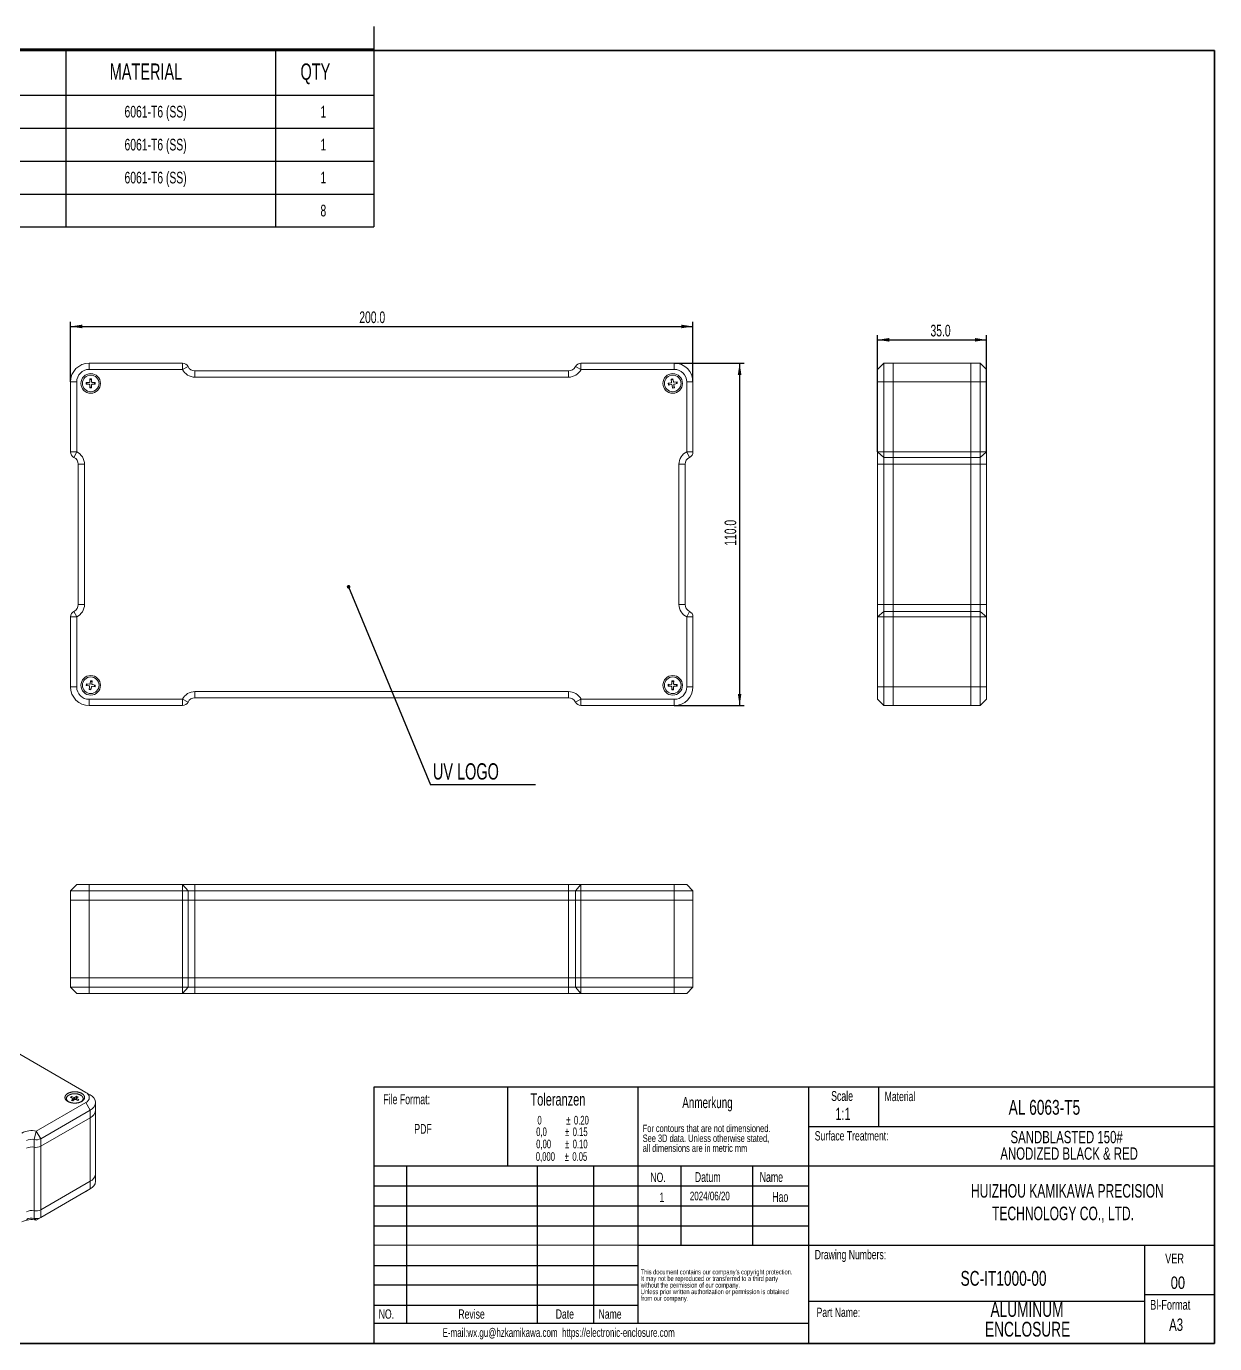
# Model space of a CAD drawing. Header units: millimetres. Extents: x 15 to 405, y 6 to 293.
# Drawn here: x 150.5 to 405, y 10.8 to 293 of the extents above; entities that cross this region are included whole.
import ezdxf

# ---------------------------------------------------------------- set-up
doc = ezdxf.new("R2010")
doc.units = ezdxf.units.MM
for name, color, linetype in [('KOPF', 5, 'Continuous'), ('RAHM', 5, 'Continuous'), ('TEXT', 5, 'Continuous')]:
    doc.layers.add(name, color=color, linetype=linetype)
doc.styles.add('SLDTEXTSTYLE0', font='TXT', dxfattribs={"width": 0.690625})
doc.styles.add('SLDTEXTSTYLE1', font='TXT', dxfattribs={"width": 0.663})
doc.styles.add('SLDTEXTSTYLE2', font='TXT', dxfattribs={"width": 0.78125})
doc.dimstyles.new('SLDDIMSTYLE0', dxfattribs={"dimtxt": 2.5, "dimasz": 2.5, "dimexe": 0, "dimexo": 0.0625, "dimtad": 1, "dimdec": 1, "dimlfac": 1.5, "dimrnd": 1e-09, "dimzin": 4, "dimdsep": 46, "dimtxsty": 'SLDTEXTSTYLE1', "dimsah": 1, "dimcen": 0.09, "dimadec": 0, "dimazin": 1, "dimtfac": 1, "dimtdec": 1, "dimtofl": 0, "dimtmove": 0, "dimatfit": 3, "dimfxl": 0, "dimfrac": 2, "dimtolj": 1, "dimtzin": 12, "dimarcsym": 0})
doc.dimstyles.new('SLDDIMSTYLE1', dxfattribs={"dimtxt": 0.18, "dimasz": 0.769231, "dimexe": 0, "dimexo": 0.0625, "dimgap": 0, "dimtad": 0, "dimtih": 1, "dimtoh": 1, "dimdec": 0, "dimrnd": 1e-09, "dimzin": 0, "dimdsep": 46, "dimtxsty": 'Standard', "dimblk1": 'DOT', "dimblk2": 'DOT', "dimsah": 1, "dimcen": 0.09, "dimadec": 0, "dimazin": 0, "dimtfac": 0.769231, "dimtdec": 0, "dimtofl": 0, "dimtmove": 0, "dimatfit": 3, "dimldrblk": 'DOT', "dimfxl": 0, "dimfrac": 2, "dimtolj": 1, "dimtzin": 0, "dimarcsym": 0})

# ---------------------------------------------------------------- blocks, each defined once
blk = doc.blocks.new('SW_TABLEANNOTATION_0')
at = {"layer": 'RAHM', "color": 0}
for p, q in [((0, 0), (0, -9.89)), ((0, 0), (25.47, 0)), ((25.47, 0), (25.47, -9.89)), ((25.47, 0), (70.8, 0)), ((70.8, 0), (70.8, -9.89)), ((70.8, 0), (144.11, 0)), ((144.11, 0), (144.11, -9.89)), ((144.11, 0), (189.04, 0)), ((189.04, 0), (189.04, -9.89)), ((189.04, 0), (210.13, 0)), ((210.13, 0), (210.13, -9.89)), ((0, -9.89), (25.47, -9.89)), ((0, -9.89), (0, -16.95)), ((25.47, -9.89), (70.8, -9.89)), ((25.47, -9.89), (25.47, -16.95)), ((70.8, -9.89), (144.11, -9.89)), ((70.8, -9.89), (70.8, -16.95)), ((144.11, -9.89), (189.04, -9.89)), ((144.11, -9.89), (144.11, -16.95)), ((189.04, -9.89), (210.13, -9.89)), ((189.04, -9.89), (189.04, -16.95)), ((210.13, -9.89), (210.13, -16.95)), ((0, -16.95), (0, -24.01)), ((0, -16.95), (25.47, -16.95)), ((25.47, -16.95), (25.47, -24.01)), ((25.47, -16.95), (70.8, -16.95)), ((70.8, -16.95), (70.8, -24.01)), ((70.8, -16.95), (144.11, -16.95)), ((144.11, -16.95), (144.11, -24.01)), ((144.11, -16.95), (189.04, -16.95)), ((189.04, -16.95), (189.04, -24.01)), ((189.04, -16.95), (210.13, -16.95)), ((210.13, -16.95), (210.13, -24.01)), ((0, -24.01), (0, -31.08)), ((0, -24.01), (25.47, -24.01)), ((25.47, -24.01), (25.47, -31.08)), ((25.47, -24.01), (70.8, -24.01)), ((70.8, -24.01), (70.8, -31.08)), ((70.8, -24.01), (144.11, -24.01)), ((144.11, -24.01), (144.11, -31.08)), ((144.11, -24.01), (189.04, -24.01)), ((189.04, -24.01), (189.04, -31.08)), ((189.04, -24.01), (210.13, -24.01)), ((210.13, -24.01), (210.13, -31.08)), ((0, -31.08), (0, -38.14)), ((0, -31.08), (25.47, -31.08)), ((25.47, -31.08), (25.47, -38.14)), ((25.47, -31.08), (70.8, -31.08)), ((70.8, -31.08), (70.8, -38.14)), ((70.8, -31.08), (144.11, -31.08)), ((144.11, -31.08), (144.11, -38.14)), ((144.11, -31.08), (189.04, -31.08)), ((189.04, -31.08), (189.04, -38.14)), ((189.04, -31.08), (210.13, -31.08)), ((210.13, -31.08), (210.13, -38.14)), ((0, -38.14), (25.47, -38.14)), ((25.47, -38.14), (70.8, -38.14)), ((70.8, -38.14), (144.11, -38.14)), ((144.11, -38.14), (189.04, -38.14)), ((189.04, -38.14), (210.13, -38.14))]:
    blk.add_line(p, q, dxfattribs=at)
at = {"layer": 'RAHM', "color": 0, "attachment_point": 1, "style": 'SLDTEXTSTYLE1'}
for s, insert, char_height in [('NO.', (8.46, -3.12), 3.5), ('PART NO.', (36.78, -3.12), 3.5), ('DESCRIPTION', (91.05, -3.12), 3.5), ('MATERIAL', (153.54, -3.12), 3.5), ('QTY', (194.4, -3.12), 3.5), ('1', (11.83, -12.19), 2.5), ('SC-IT1000-10', (37.62, -12.19), 2.5), ('6061-T6 (SS)', (156.71, -12.19), 2.5), ('1', (198.68, -12.19), 2.5), ('2', (11.83, -19.25), 2.5), ('SC-IT1000-20', (37.62, -19.25), 2.5), ('6061-T6 (SS)', (156.71, -19.25), 2.5), ('1', (198.68, -19.25), 2.5), ('3', (11.83, -26.31), 2.5), ('SC-IT1000-30', (37.62, -26.31), 2.5), ('6061-T6 (SS)', (156.71, -26.31), 2.5), ('1', (198.68, -26.31), 2.5), ('4', (11.83, -33.38), 2.5), ('GB_ M3X10-N', (36.77, -33.38), 2.5), ('8', (198.68, -33.38), 2.5)]:
    blk.add_mtext(s, dxfattribs=dict(at, insert=insert, char_height=char_height))
blk = doc.blocks.new('_D')
at = {"layer": 'RAHM'}
for p, q in [((159.92, 216.86), (159.92, 229.72)), ((159.92, 228.72), (293.25, 228.72)), ((293.25, 216.86), (293.25, 229.72))]:
    blk.add_line(p, q, dxfattribs=at)
for points in [[(159.92, 228.72), (162.42, 228.34), (162.42, 229.11)], [(293.25, 228.72), (290.75, 229.11), (290.75, 228.34)]]:
    blk.add_solid(points, dxfattribs=at)
at = {"layer": 'RAHM', "insert": (221.78, 231.95), "char_height": 2.5, "attachment_point": 1, "style": 'SLDTEXTSTYLE1'}
blk.add_mtext('200.0', dxfattribs=at)
blk = doc.blocks.new('_D_1')
at = {"layer": 'RAHM'}
for p, q in [((289.25, 220.86), (304.25, 220.86)), ((303.25, 220.86), (303.25, 147.53)), ((289.25, 147.53), (304.25, 147.53))]:
    blk.add_line(p, q, dxfattribs=at)
for points in [[(303.25, 220.86), (302.86, 218.36), (303.63, 218.36)], [(303.25, 147.53), (303.63, 150.03), (302.86, 150.03)]]:
    blk.add_solid(points, dxfattribs=at)
at = {"layer": 'RAHM', "insert": (300.03, 181.76), "char_height": 2.5, "attachment_point": 1, "rotation": 90, "style": 'SLDTEXTSTYLE1'}
blk.add_mtext('110.0', dxfattribs=at)
blk = doc.blocks.new('SW_NOTE_0')
at = {"layer": 'RAHM', "color": 0}
blk.add_line((22.5, 0), (0, 0), dxfattribs=at)
at = {"layer": 'RAHM', "color": 0, "insert": (0.48, 4.59), "char_height": 3.5, "attachment_point": 1, "style": 'SLDTEXTSTYLE1'}
blk.add_mtext('UV LOGO', dxfattribs=at)
blk = doc.blocks.new('_Dot')
at = {"color": 0, "linetype": 'ByBlock', "lineweight": -2}
blk.add_line((-0.5, 0), (-1, 0), dxfattribs=at)
at = {"color": 0, "linetype": 'ByBlock', "const_width": 0.5}
blk.add_lwpolyline([(-0.25, 0, 1), (0.25, 0, 1)], format="xyb", close=True, dxfattribs=at)
blk = doc.blocks.new('_D_2')
at = {"layer": 'RAHM'}
for p, q in [((332.8, 201.88), (332.8, 226.86)), ((332.8, 225.86), (356.13, 225.86)), ((356.13, 201.88), (356.13, 226.86))]:
    blk.add_line(p, q, dxfattribs=at)
for points in [[(332.8, 225.86), (335.3, 225.48), (335.3, 226.25)], [(356.13, 225.86), (353.63, 226.25), (353.63, 225.48)]]:
    blk.add_solid(points, dxfattribs=at)
at = {"layer": 'RAHM', "insert": (344.13, 229.09), "char_height": 2.5, "attachment_point": 1, "style": 'SLDTEXTSTYLE1'}
blk.add_mtext('35.0', dxfattribs=at)

msp = doc.modelspace()

# ---------------------------------------------------------------- linework, layer by layer
at = {"color": 7, "linetype": 'Continuous', "lineweight": 18}
for p, q in [((163.916, 219.529), (163.916, 220.863)), ((163.916, 220.863), (183.895, 220.863)), ((183.895, 219.529), (183.895, 220.863)), ((183.895, 219.529), (185.09, 220.122)), ((269.27, 219.529), (268.076, 220.122)), ((269.27, 219.529), (269.27, 220.863)), ((269.27, 220.863), (289.249, 220.863)), ((289.249, 219.529), (289.249, 220.863)), ((332.798, 219.529), (334.132, 220.863)), ((334.132, 220.863), (334.132, 216.863)), ((334.132, 220.863), (336.132, 220.863)), ((336.132, 216.863), (336.132, 220.863)), ((336.132, 220.863), (352.798, 220.863)), ((352.798, 216.863), (352.798, 220.863)), ((352.798, 220.863), (354.798, 220.863)), ((354.798, 216.863), (354.798, 220.863)), ((354.798, 220.863), (356.132, 219.529)), ((183.895, 219.529), (163.916, 219.529)), ((164.057, 216.857), (164.06, 217.497)), ((164.06, 217.497), (164.447, 217.495)), ((164.446, 217.331), (164.06, 217.332)), ((164.447, 217.495), (164.444, 216.855)), ((186.583, 217.863), (186.583, 219.196)), ((186.583, 219.196), (266.583, 219.196)), ((266.583, 217.863), (186.583, 217.863)), ((266.583, 217.863), (266.583, 219.196)), ((289.249, 219.529), (269.27, 219.529)), ((288.567, 217.452), (288.949, 217.515)), ((288.672, 216.82), (288.567, 217.452)), ((288.976, 217.352), (288.594, 217.289)), ((288.949, 217.515), (289.053, 216.883)), ((332.798, 216.863), (332.798, 219.529)), ((356.132, 219.529), (356.132, 216.863)), ((161.249, 216.863), (159.916, 216.863)), ((159.916, 201.884), (159.916, 216.863)), ((161.249, 216.863), (161.249, 201.884)), ((163.282, 216.341), (163.283, 216.727)), ((163.922, 216.338), (163.282, 216.341)), ((163.283, 216.727), (163.923, 216.724)), ((163.448, 216.727), (163.446, 216.34)), ((164.051, 215.564), (164.054, 216.204)), ((164.438, 215.562), (164.051, 215.564)), ((164.052, 215.728), (164.439, 215.727)), ((164.441, 216.202), (164.438, 215.562)), ((165.215, 216.332), (164.575, 216.335)), ((164.577, 216.721), (165.217, 216.718)), ((165.05, 216.332), (165.052, 216.719)), ((165.217, 216.718), (165.215, 216.332)), ((287.931, 216.562), (288.562, 216.667)), ((287.994, 216.181), (287.931, 216.562)), ((288.625, 216.285), (287.994, 216.181)), ((288.093, 216.589), (288.156, 216.208)), ((288.883, 215.544), (288.778, 216.176)), ((288.856, 215.707), (289.238, 215.77)), ((289.264, 215.607), (288.883, 215.544)), ((289.16, 216.239), (289.264, 215.607)), ((289.207, 216.774), (289.838, 216.878)), ((289.901, 216.497), (289.27, 216.392)), ((289.739, 216.47), (289.676, 216.851)), ((289.838, 216.878), (289.901, 216.497)), ((291.916, 201.884), (291.916, 216.863)), ((291.916, 216.863), (293.249, 216.863)), ((293.249, 216.863), (293.249, 201.884)), ((332.798, 216.863), (334.132, 216.863)), ((332.798, 201.884), (332.798, 216.863)), ((334.132, 216.863), (336.132, 216.863)), ((334.132, 216.863), (334.132, 201.884)), ((336.132, 201.884), (336.132, 216.863)), ((352.798, 216.863), (336.132, 216.863)), ((352.798, 216.863), (354.798, 216.863)), ((352.798, 201.884), (352.798, 216.863)), ((354.798, 201.884), (354.798, 216.863)), ((354.798, 216.863), (356.132, 216.863)), ((356.132, 216.863), (356.132, 201.884)), ((161.249, 201.884), (159.916, 201.884)), ((161.249, 201.884), (160.657, 200.689)), ((292.509, 200.689), (291.916, 201.884)), ((293.249, 201.884), (291.916, 201.884)), ((334.132, 201.884), (332.798, 201.884)), ((334.132, 200.689), (332.798, 201.884)), ((332.798, 199.196), (332.798, 201.884)), ((334.132, 201.884), (336.132, 201.884)), ((334.132, 201.884), (334.132, 200.689)), ((334.132, 200.689), (336.132, 200.689)), ((334.132, 200.689), (334.132, 199.196)), ((336.132, 200.689), (336.132, 201.884)), ((336.132, 201.884), (352.798, 201.884)), ((336.132, 199.196), (336.132, 200.689)), ((352.798, 200.689), (336.132, 200.689)), ((352.798, 200.689), (352.798, 201.884)), ((352.798, 201.884), (354.798, 201.884)), ((352.798, 200.689), (354.798, 200.689)), ((352.798, 199.196), (352.798, 200.689)), ((354.798, 200.689), (354.798, 201.884)), ((354.798, 201.884), (356.132, 201.884)), ((354.798, 200.689), (356.132, 201.884)), ((354.798, 199.196), (354.798, 200.689)), ((356.132, 201.884), (356.132, 199.196)), ((162.916, 199.196), (161.583, 199.196)), ((161.583, 169.196), (161.583, 199.196)), ((162.916, 199.196), (162.916, 169.196)), ((291.583, 199.196), (290.249, 199.196)), ((290.249, 169.196), (290.249, 199.196)), ((291.583, 199.196), (291.583, 169.196)), ((334.132, 199.196), (332.798, 199.196)), ((332.798, 169.196), (332.798, 199.196)), ((334.132, 199.196), (336.132, 199.196)), ((334.132, 199.196), (334.132, 169.196)), ((336.132, 169.196), (336.132, 199.196)), ((352.798, 199.196), (336.132, 199.196)), ((352.798, 199.196), (354.798, 199.196)), ((352.798, 169.196), (352.798, 199.196)), ((354.798, 199.196), (356.132, 199.196)), ((354.798, 169.196), (354.798, 199.196)), ((356.132, 199.196), (356.132, 169.196)), ((161.249, 166.509), (159.916, 166.509)), ((159.916, 151.529), (159.916, 166.509)), ((161.249, 166.509), (160.657, 167.703)), ((161.249, 166.509), (161.249, 151.529)), ((162.916, 169.196), (161.583, 169.196)), ((291.583, 169.196), (290.249, 169.196)), ((292.509, 167.703), (291.916, 166.509)), ((293.249, 166.509), (291.916, 166.509)), ((291.916, 151.529), (291.916, 166.509)), ((293.249, 166.509), (293.249, 151.529)), ((332.798, 166.509), (332.798, 169.196)), ((334.132, 169.196), (332.798, 169.196)), ((334.132, 167.703), (332.798, 166.509)), ((332.798, 151.529), (332.798, 166.509)), ((334.132, 166.509), (332.798, 166.509)), ((334.132, 169.196), (334.132, 167.703)), ((334.132, 169.196), (336.132, 169.196)), ((334.132, 167.703), (334.132, 166.509)), ((334.132, 167.703), (336.132, 167.703)), ((334.132, 166.509), (334.132, 151.529)), ((334.132, 166.509), (336.132, 166.509)), ((336.132, 167.703), (336.132, 169.196)), ((352.798, 169.196), (336.132, 169.196)), ((336.132, 166.509), (336.132, 167.703)), ((336.132, 167.703), (352.798, 167.703)), ((336.132, 151.529), (336.132, 166.509)), ((352.798, 166.509), (336.132, 166.509)), ((352.798, 169.196), (354.798, 169.196)), ((352.798, 167.703), (352.798, 169.196)), ((352.798, 166.509), (352.798, 167.703)), ((352.798, 167.703), (354.798, 167.703)), ((352.798, 166.509), (354.798, 166.509)), ((352.798, 151.529), (352.798, 166.509)), ((354.798, 167.703), (354.798, 169.196)), ((354.798, 169.196), (356.132, 169.196)), ((354.798, 167.703), (356.132, 166.509)), ((354.798, 166.509), (354.798, 167.703)), ((354.798, 166.509), (356.132, 166.509)), ((354.798, 151.529), (354.798, 166.509)), ((356.132, 169.196), (356.132, 166.509)), ((356.132, 166.509), (356.132, 151.529)), ((164.107, 152.215), (164.202, 152.847)), ((164.559, 152.627), (164.177, 152.685)), ((164.202, 152.847), (164.584, 152.79)), ((164.584, 152.79), (164.489, 152.157)), ((288.73, 152.194), (288.744, 152.834)), ((289.127, 152.66), (288.74, 152.669)), ((288.744, 152.834), (289.131, 152.825)), ((289.131, 152.825), (289.116, 152.185)), ((159.916, 151.529), (161.249, 151.529)), ((163.265, 151.815), (163.322, 152.198)), ((163.898, 151.72), (163.265, 151.815)), ((163.322, 152.198), (163.955, 152.103)), ((163.485, 152.173), (163.427, 151.791)), ((163.915, 150.936), (164.01, 151.568)), ((164.297, 150.878), (163.915, 150.936)), ((163.939, 151.098), (164.321, 151.041)), ((164.392, 151.511), (164.297, 150.878)), ((165.177, 151.528), (164.544, 151.623)), ((164.601, 152.006), (165.234, 151.911)), ((165.014, 151.553), (165.071, 151.935)), ((165.234, 151.911), (165.177, 151.528)), ((186.583, 149.196), (186.583, 150.529)), ((186.583, 150.529), (266.583, 150.529)), ((266.583, 149.196), (266.583, 150.529)), ((287.945, 151.691), (287.954, 152.077)), ((288.585, 151.677), (287.945, 151.691)), ((287.954, 152.077), (288.594, 152.063)), ((288.118, 152.074), (288.11, 151.687)), ((288.701, 150.901), (288.715, 151.541)), ((289.088, 150.892), (288.701, 150.901)), ((288.705, 151.065), (289.091, 151.057)), ((289.102, 151.532), (289.088, 150.892)), ((289.878, 151.648), (289.238, 151.662)), ((289.247, 152.049), (289.887, 152.035)), ((289.714, 151.652), (289.722, 152.038)), ((289.887, 152.035), (289.878, 151.648)), ((293.249, 151.529), (291.916, 151.529)), ((332.798, 148.863), (332.798, 151.529)), ((334.132, 151.529), (332.798, 151.529)), ((334.132, 151.529), (336.132, 151.529)), ((334.132, 151.529), (334.132, 147.529)), ((336.132, 147.529), (336.132, 151.529)), ((336.132, 151.529), (352.798, 151.529)), ((352.798, 147.529), (352.798, 151.529)), ((352.798, 151.529), (354.798, 151.529)), ((354.798, 147.529), (354.798, 151.529)), ((354.798, 151.529), (356.132, 151.529)), ((356.132, 151.529), (356.132, 148.863)), ((163.916, 147.529), (163.916, 148.863)), ((163.916, 148.863), (183.895, 148.863)), ((183.895, 147.529), (163.916, 147.529)), ((185.09, 148.27), (183.895, 148.863)), ((183.895, 147.529), (183.895, 148.863)), ((266.583, 149.196), (186.583, 149.196)), ((268.076, 148.27), (269.27, 148.863)), ((269.27, 147.529), (269.27, 148.863)), ((269.27, 148.863), (289.249, 148.863)), ((289.249, 147.529), (269.27, 147.529)), ((289.249, 147.529), (289.249, 148.863)), ((334.132, 147.529), (332.798, 148.863)), ((334.132, 147.529), (336.132, 147.529)), ((352.798, 147.529), (336.132, 147.529)), ((352.798, 147.529), (354.798, 147.529)), ((354.798, 147.529), (356.132, 148.863)), ((159.916, 107.877), (161.249, 109.21)), ((159.916, 107.877), (159.916, 105.877)), ((163.916, 107.877), (159.916, 107.877)), ((161.249, 109.21), (163.916, 109.21)), ((163.916, 107.877), (163.916, 109.21)), ((163.916, 109.21), (183.895, 109.21)), ((163.916, 107.877), (163.916, 105.877)), ((183.895, 107.877), (163.916, 107.877)), ((183.895, 107.877), (183.895, 109.21)), ((185.09, 107.877), (183.895, 109.21)), ((183.895, 109.21), (186.583, 109.21)), ((183.895, 107.877), (183.895, 105.877)), ((185.09, 107.877), (183.895, 107.877)), ((185.09, 107.877), (185.09, 105.877)), ((186.583, 107.877), (185.09, 107.877)), ((186.583, 107.877), (186.583, 109.21)), ((186.583, 109.21), (266.583, 109.21)), ((186.583, 107.877), (186.583, 105.877)), ((266.583, 107.877), (186.583, 107.877)), ((266.583, 107.877), (266.583, 109.21)), ((266.583, 109.21), (269.27, 109.21)), ((268.076, 107.877), (266.583, 107.877)), ((266.583, 107.877), (266.583, 105.877)), ((268.076, 107.877), (269.27, 109.21)), ((268.076, 107.877), (268.076, 105.877)), ((269.27, 107.877), (268.076, 107.877)), ((269.27, 107.877), (269.27, 109.21)), ((269.27, 109.21), (289.249, 109.21)), ((289.249, 107.877), (269.27, 107.877)), ((269.27, 107.877), (269.27, 105.877)), ((289.249, 107.877), (289.249, 109.21)), ((289.249, 109.21), (291.916, 109.21)), ((293.249, 107.877), (289.249, 107.877)), ((289.249, 107.877), (289.249, 105.877)), ((293.249, 107.877), (291.916, 109.21)), ((293.249, 107.877), (293.249, 105.877)), ((159.916, 105.877), (163.916, 105.877)), ((159.916, 89.21), (159.916, 105.877)), ((163.916, 105.877), (183.895, 105.877)), ((163.916, 105.877), (163.916, 89.21)), ((183.895, 105.877), (185.09, 105.877)), ((183.895, 89.21), (183.895, 105.877)), ((185.09, 105.877), (186.583, 105.877)), ((185.09, 105.877), (185.09, 89.21)), ((186.583, 105.877), (266.583, 105.877)), ((186.583, 89.21), (186.583, 105.877)), ((266.583, 105.877), (268.076, 105.877)), ((266.583, 89.21), (266.583, 105.877)), ((268.076, 105.877), (269.27, 105.877)), ((268.076, 89.21), (268.076, 105.877)), ((269.27, 105.877), (289.249, 105.877)), ((269.27, 105.877), (269.27, 89.21)), ((289.249, 105.877), (293.249, 105.877)), ((289.249, 89.21), (289.249, 105.877)), ((293.249, 105.877), (293.249, 89.21)), ((159.916, 89.21), (163.916, 89.21)), ((159.916, 89.21), (159.916, 87.21)), ((163.916, 89.21), (163.916, 87.21)), ((163.916, 89.21), (183.895, 89.21)), ((183.895, 89.21), (183.895, 87.21)), ((183.895, 89.21), (185.09, 89.21)), ((185.09, 89.21), (185.09, 87.21)), ((185.09, 89.21), (186.583, 89.21)), ((186.583, 89.21), (186.583, 87.21)), ((186.583, 89.21), (266.583, 89.21)), ((266.583, 89.21), (266.583, 87.21)), ((266.583, 89.21), (268.076, 89.21)), ((268.076, 89.21), (268.076, 87.21)), ((268.076, 89.21), (269.27, 89.21)), ((269.27, 89.21), (269.27, 87.21)), ((269.27, 89.21), (289.249, 89.21)), ((289.249, 89.21), (293.249, 89.21)), ((289.249, 89.21), (289.249, 87.21)), ((293.249, 89.21), (293.249, 87.21)), ((161.249, 85.877), (159.916, 87.21)), ((159.916, 87.21), (163.916, 87.21)), ((163.916, 85.877), (161.249, 85.877)), ((163.916, 85.877), (163.916, 87.21)), ((163.916, 87.21), (183.895, 87.21)), ((183.895, 85.877), (163.916, 85.877)), ((183.895, 85.877), (183.895, 87.21)), ((183.895, 87.21), (185.09, 87.21)), ((183.895, 85.877), (185.09, 87.21)), ((186.583, 85.877), (183.895, 85.877)), ((185.09, 87.21), (186.583, 87.21)), ((186.583, 85.877), (186.583, 87.21)), ((186.583, 87.21), (266.583, 87.21)), ((266.583, 85.877), (186.583, 85.877)), ((266.583, 87.21), (268.076, 87.21)), ((266.583, 85.877), (266.583, 87.21)), ((269.27, 85.877), (266.583, 85.877)), ((268.076, 87.21), (269.27, 87.21)), ((269.27, 85.877), (268.076, 87.21)), ((269.27, 87.21), (289.249, 87.21)), ((269.27, 85.877), (269.27, 87.21)), ((289.249, 85.877), (269.27, 85.877)), ((289.249, 87.21), (293.249, 87.21)), ((289.249, 87.21), (289.249, 85.877)), ((291.916, 85.877), (289.249, 85.877)), ((293.249, 87.21), (291.916, 85.877)), ((163.19, 64.676), (149.063, 72.831)), ((152.598, 56.384), (163.19, 62.499)), ((159.046, 63.355), (159.046, 63.331)), ((159.934, 63.589), (160.16, 63.771)), ((160.455, 63.374), (159.934, 63.589)), ((160.113, 62.966), (160.486, 63.267)), ((160.427, 62.836), (160.113, 62.966)), ((160.16, 63.771), (160.68, 63.556)), ((160.208, 63.476), (160.16, 63.771)), ((160.8, 63.137), (160.427, 62.836)), ((160.486, 62.883), (160.486, 63.267)), ((160.511, 62.903), (160.511, 63.312)), ((160.68, 63.04), (160.68, 63.556)), ((160.866, 63.573), (161.239, 63.874)), ((160.866, 63.573), (160.866, 63.165)), ((161.506, 62.939), (160.986, 63.155)), ((161.149, 63.087), (161.155, 63.145)), ((161.155, 63.399), (161.155, 63.085)), ((161.553, 63.744), (161.18, 63.443)), ((161.19, 63.452), (161.239, 63.874)), ((161.211, 63.336), (161.732, 63.121)), ((161.211, 63.336), (161.211, 63.061)), ((161.239, 63.874), (161.553, 63.744)), ((161.732, 63.121), (161.506, 62.939)), ((162.62, 63.331), (162.62, 63.355)), ((164.133, 64.131), (163.19, 64.676)), ((163.19, 62.499), (164.133, 60.866)), ((165.304, 60.865), (165.304, 62.498)), ((164.133, 60.866), (153.541, 54.751)), ((164.133, 60.866), (164.133, 59.233)), ((165.304, 47.256), (165.304, 60.865)), ((153.541, 53.118), (164.133, 59.233)), ((164.133, 45.624), (164.133, 59.233)), ((152.173, 54.566), (152.598, 56.384)), ((152.173, 54.566), (152.173, 52.933)), ((153.541, 54.751), (152.598, 56.384)), ((153.541, 54.751), (153.541, 53.118)), ((152.173, 39.324), (152.173, 52.933)), ((153.541, 53.118), (153.541, 39.509)), ((153.541, 39.509), (164.133, 45.624)), ((164.133, 45.624), (164.133, 43.99)), ((165.304, 45.623), (165.304, 47.256)), ((163.19, 43.446), (152.598, 37.331)), ((153.541, 37.876), (164.133, 43.99)), ((163.19, 43.446), (164.133, 43.991)), ((164.133, 43.99), (163.19, 43.446)), ((153.541, 39.509), (153.541, 37.876)), ((152.173, 39.324), (152.173, 37.691)), ((152.173, 37.691), (152.598, 37.331)), ((153.541, 37.876), (152.598, 37.331))]:
    msp.add_line(p, q, dxfattribs=at)
at = {"color": 7, "linetype": 'Continuous', "lineweight": 18, "flags": 128}
for points in [[(159.348, 62.73), (159.302, 62.758), (159.257, 62.786), (159.214, 62.815), (159.172, 62.845), (159.132, 62.876), (159.094, 62.908), (159.057, 62.94), (159.023, 62.973), (158.99, 63.006), (158.959, 63.04), (158.93, 63.075), (158.903, 63.11), (158.877, 63.146), (158.854, 63.182), (158.833, 63.218), (158.813, 63.255), (158.796, 63.292), (158.781, 63.329), (158.768, 63.367), (158.757, 63.405), (158.748, 63.443), (158.741, 63.482), (158.736, 63.52), (158.734, 63.558), (158.733, 63.597), (158.735, 63.635), (158.738, 63.674), (158.744, 63.712), (158.752, 63.75), (158.762, 63.788), (158.774, 63.826), (158.788, 63.864), (158.805, 63.901), (158.823, 63.938), (158.843, 63.975), (158.865, 64.011), (158.89, 64.047), (158.916, 64.082), (158.944, 64.117), (158.974, 64.151), (159.006, 64.185), (159.04, 64.218), (159.075, 64.251), (159.113, 64.283), (159.152, 64.314), (159.193, 64.344), (159.235, 64.374), (159.279, 64.403), (159.325, 64.431), (159.372, 64.458), (159.42, 64.484), (159.47, 64.51), (159.522, 64.534), (159.575, 64.558), (159.628, 64.58), (159.684, 64.602), (159.74, 64.622), (159.797, 64.642), (159.856, 64.66), (159.915, 64.678), (159.976, 64.694), (160.037, 64.709), (160.099, 64.723), (160.162, 64.736), (160.225, 64.748), (160.289, 64.758), (160.354, 64.768), (160.419, 64.776), (160.485, 64.783), (160.551, 64.788), (160.617, 64.793), (160.683, 64.796), (160.75, 64.799), (160.816, 64.799), (160.883, 64.799), (160.95, 64.798), (161.016, 64.795), (161.082, 64.791), (161.148, 64.786), (161.214, 64.779), (161.279, 64.772), (161.344, 64.763), (161.409, 64.753), (161.472, 64.742), (161.536, 64.73), (161.598, 64.716), (161.66, 64.702), (161.72, 64.686), (161.78, 64.669), (161.839, 64.651), (161.897, 64.632), (161.954, 64.612), (162.01, 64.591), (162.065, 64.569), (162.118, 64.546), (162.17, 64.522), (162.221, 64.497), (162.27, 64.471), (162.318, 64.444), (162.364, 64.417), (162.409, 64.388), (162.452, 64.359), (162.494, 64.329), (162.534, 64.298), (162.572, 64.267), (162.609, 64.234), (162.643, 64.202), (162.676, 64.168), (162.707, 64.134), (162.736, 64.1), (162.763, 64.064), (162.789, 64.029), (162.812, 63.993), (162.833, 63.956), (162.853, 63.919), (162.87, 63.882), (162.885, 63.845), (162.898, 63.807), (162.909, 63.769), (162.918, 63.731), (162.925, 63.693), (162.93, 63.654), (162.932, 63.616), (162.933, 63.578), (162.931, 63.539), (162.928, 63.501), (162.922, 63.462), (162.914, 63.424), (162.904, 63.386), (162.892, 63.348), (162.878, 63.311), (162.861, 63.273), (162.843, 63.236), (162.823, 63.2), (162.801, 63.164), (162.776, 63.128), (162.75, 63.092), (162.722, 63.057), (162.692, 63.023), (162.66, 62.989), (162.626, 62.956), (162.591, 62.924), (162.553, 62.892), (162.514, 62.861), (162.473, 62.83), (162.431, 62.801), (162.387, 62.772), (162.341, 62.744), (162.294, 62.716), (162.246, 62.69), (162.196, 62.665), (162.144, 62.64), (162.091, 62.617), (162.038, 62.594), (161.982, 62.573), (161.926, 62.552), (161.869, 62.533), (161.81, 62.514), (161.751, 62.497), (161.69, 62.48), (161.629, 62.465), (161.567, 62.451), (161.504, 62.438), (161.441, 62.427), (161.377, 62.416), (161.312, 62.407), (161.247, 62.399), (161.181, 62.392), (161.115, 62.386), (161.049, 62.381), (160.983, 62.378), (160.916, 62.376), (160.85, 62.375), (160.783, 62.375), (160.716, 62.377), (160.65, 62.379), (160.584, 62.383), (160.518, 62.389), (160.452, 62.395), (160.387, 62.403), (160.322, 62.411), (160.257, 62.421), (160.194, 62.432), (160.13, 62.445), (160.068, 62.458), (160.006, 62.473), (159.945, 62.488), (159.886, 62.505), (159.827, 62.523), (159.769, 62.542), (159.712, 62.562), (159.656, 62.583), (159.601, 62.605), (159.548, 62.628), (159.496, 62.652), (159.445, 62.677), (159.396, 62.703), (159.348, 62.73)], [(161.873, 64.194), (161.823, 64.214), (161.771, 64.233), (161.718, 64.251), (161.665, 64.268), (161.61, 64.284), (161.554, 64.299), (161.498, 64.313), (161.44, 64.325), (161.382, 64.337), (161.323, 64.347), (161.264, 64.356), (161.204, 64.364), (161.144, 64.371), (161.084, 64.376), (161.023, 64.381), (160.962, 64.384), (160.9, 64.386), (160.839, 64.387), (160.778, 64.386), (160.716, 64.384), (160.655, 64.381), (160.594, 64.377), (160.534, 64.372), (160.473, 64.365), (160.414, 64.358), (160.354, 64.349), (160.295, 64.339), (160.237, 64.327), (160.18, 64.315), (160.123, 64.302), (160.067, 64.287), (160.012, 64.271), (159.958, 64.254), (159.905, 64.237), (159.853, 64.218), (159.803, 64.198), (159.753, 64.177), (159.705, 64.155), (159.658, 64.132), (159.613, 64.108), (159.569, 64.084), (159.526, 64.058), (159.485, 64.032), (159.445, 64.005), (159.408, 63.977), (159.371, 63.948), (159.337, 63.919), (159.304, 63.889), (159.274, 63.858), (159.245, 63.827), (159.217, 63.796), (159.192, 63.763), (159.169, 63.73), (159.148, 63.697), (159.128, 63.664), (159.111, 63.63), (159.096, 63.595), (159.082, 63.561), (159.071, 63.526), (159.062, 63.491), (159.055, 63.456), (159.05, 63.421), (159.047, 63.385), (159.046, 63.35), (159.048, 63.314), (159.051, 63.279), (159.057, 63.244), (159.064, 63.209), (159.074, 63.174), (159.086, 63.139), (159.1, 63.104), (159.116, 63.07), (159.134, 63.036), (159.154, 63.003), (159.176, 62.97), (159.2, 62.937), (159.225, 62.905), (159.253, 62.873), (159.283, 62.842), (159.314, 62.812), (159.347, 62.782), (159.382, 62.753), (159.419, 62.725), (159.457, 62.697), (159.497, 62.67), (159.539, 62.644), (159.582, 62.619), (159.622, 62.597)], [(160.486, 63.267), (160.495, 63.275), (160.502, 63.284), (160.507, 63.294), (160.51, 63.304), (160.51, 63.314), (160.509, 63.324), (160.505, 63.334), (160.499, 63.343), (160.49, 63.352), (160.48, 63.36), (160.468, 63.368), (160.455, 63.374)], [(161.18, 63.443), (161.171, 63.435), (161.164, 63.426), (161.159, 63.416), (161.156, 63.406), (161.156, 63.396), (161.157, 63.386), (161.161, 63.376), (161.167, 63.367), (161.176, 63.358), (161.186, 63.35), (161.198, 63.342), (161.211, 63.336)], [(162.044, 62.597), (162.076, 62.614), (162.119, 62.639), (162.161, 62.665), (162.201, 62.692), (162.24, 62.719), (162.277, 62.747), (162.312, 62.776), (162.345, 62.806), (162.377, 62.836), (162.407, 62.867), (162.435, 62.899), (162.461, 62.931), (162.486, 62.963), (162.508, 62.996), (162.528, 63.03), (162.547, 63.063), (162.563, 63.098), (162.577, 63.132), (162.59, 63.167), (162.6, 63.202), (162.608, 63.237), (162.614, 63.272), (162.618, 63.307), (162.62, 63.343), (162.619, 63.378), (162.617, 63.414), (162.612, 63.449), (162.606, 63.484), (162.597, 63.519), (162.586, 63.554), (162.573, 63.589), (162.558, 63.623), (162.541, 63.657), (162.522, 63.691), (162.502, 63.724), (162.479, 63.757), (162.454, 63.789), (162.427, 63.821), (162.398, 63.852), (162.368, 63.883), (162.336, 63.913), (162.301, 63.943), (162.266, 63.971), (162.228, 63.999), (162.189, 64.027), (162.148, 64.053), (162.106, 64.079), (162.062, 64.104), (162.017, 64.127), (161.97, 64.151), (161.922, 64.173), (161.873, 64.194)]]:
    msp.add_lwpolyline(points, dxfattribs=at)
at = {"color": 7, "linetype": 'Continuous', "lineweight": 18}
for centre, radius in [((164.249, 216.529), 2.1), ((164.249, 216.529), 1.787), ((288.916, 216.529), 2.1), ((288.916, 216.529), 1.787), ((164.249, 151.863), 2.1), ((164.249, 151.863), 1.787), ((288.916, 151.863), 2.1), ((288.916, 151.863), 1.787)]:
    msp.add_circle(centre, radius, dxfattribs=at)
for centre, radius, start, end in [((163.916, 216.863), 4, 90, 180), ((183.895, 219.529), 1.333, 26.3878, 90), ((186.583, 220.863), 1.667, 206.3878, 270), ((266.583, 220.863), 1.667, 270, 333.6122), ((269.27, 219.529), 1.333, 90, 153.6122), ((289.249, 216.863), 4, 0, 90), ((163.916, 216.863), 2.667, 90, 180), ((186.583, 220.863), 3, 206.3878, 270), ((266.583, 220.863), 3, 270, 333.6122), ((289.249, 216.863), 2.667, 0, 90), ((163.921, 216.204), 0.133, 359.7369, 89.7369), ((163.924, 216.858), 0.133, 269.7369, 359.7369), ((164.574, 216.201), 0.133, 89.7369, 179.7369), ((164.577, 216.855), 0.133, 179.7369, 269.7369), ((288.54, 216.798), 0.133, 279.39475, 9.39475), ((288.647, 216.154), 0.133, 9.39475, 99.39475), ((289.185, 216.905), 0.133, 189.39475, 279.39475), ((289.292, 216.261), 0.133, 99.39475, 189.39475), ((161.249, 201.884), 1.333, 180, 243.6122), ((159.916, 199.196), 1.667, 0, 63.6122), ((159.916, 199.196), 3, 0, 63.6122), ((293.249, 199.196), 3, 116.3878, 180), ((293.249, 199.196), 1.667, 116.3878, 180), ((291.916, 201.884), 1.333, 296.3878, 0), ((161.249, 166.509), 1.333, 116.3878, 180), ((159.916, 169.196), 1.667, 296.3878, 0), ((159.916, 169.196), 3, 296.3878, 0), ((293.249, 169.196), 3, 180, 243.6122), ((293.249, 169.196), 1.667, 180, 243.6122), ((291.916, 166.509), 1.333, 0, 63.6122), ((163.916, 151.529), 4, 180, 270), ((163.916, 151.529), 2.667, 180, 270), ((163.878, 151.588), 0.133, 351.46432, 81.46432), ((163.975, 152.234), 0.133, 261.46432, 351.46432), ((164.524, 151.491), 0.133, 81.46432, 171.46432), ((164.621, 152.137), 0.133, 171.46432, 261.46432), ((186.583, 147.529), 3, 90, 153.6122), ((266.583, 147.529), 3, 26.3878, 90), ((288.582, 151.543), 0.133, 358.73325, 88.73325), ((288.597, 152.197), 0.133, 268.73325, 358.73325), ((289.235, 151.529), 0.133, 88.73325, 178.73325), ((289.25, 152.182), 0.133, 178.73325, 268.73325), ((289.249, 151.529), 4, 270, 0), ((289.249, 151.529), 2.667, 270, 0), ((183.895, 148.863), 1.333, 270, 333.6122), ((186.583, 147.529), 1.667, 90, 153.6122), ((266.583, 147.529), 1.667, 26.3878, 90), ((269.27, 148.863), 1.333, 206.3878, 270), ((159.882, 63.395), 0.838, 184.34084, 240.34861), ((160.756, 63.74), 0.2, 247.55616, 303.35595), ((160.91, 62.97), 0.2, 67.55616, 123.35595), ((161.777, 63.399), 0.845, 299.89894, 355.41161), ((162.777, 63.587), 1.164, 290.78342, 69.21658), ((163.513, 62.498), 1.746, 290.78342, 69.21658), ((163.301, 61.066), 2.013, 294.39822, 354.28164), ((151.645, 51.841), 4.642, 78.15708, 117.25772), ((151.642, 52.048), 2.573, 78.10664, 117.30816), ((152.596, 56.587), 2.065, 258.17262, 297.24217), ((151.642, 50.415), 2.573, 78.10664, 117.30816), ((151.644, 50.401), 2.586, 78.21545, 117.19935), ((152.596, 54.954), 2.065, 258.17262, 297.24217), ((163.301, 47.457), 2.013, 294.39822, 354.28164), ((163.301, 45.824), 2.013, 294.39822, 354.28164), ((152.596, 41.345), 2.065, 258.17262, 297.24217), ((151.645, 32.788), 4.642, 78.15708, 117.25772), ((151.642, 36.806), 2.573, 78.10664, 117.30816), ((151.644, 36.792), 2.586, 78.21545, 117.19935), ((151.644, 35.159), 2.586, 78.21545, 117.19935), ((152.596, 39.712), 2.065, 258.17262, 297.24217)]:
    msp.add_arc(centre, radius, start, end, dxfattribs=at)
at = {"layer": 'KOPF', "color": 1, "linetype": 'Continuous', "lineweight": 25}
msp.add_line((225, 10.85), (225, 65.85), dxfattribs=at)
at = {"layer": 'KOPF', "color": 7, "linetype": 'Continuous', "lineweight": 25}
for p, q in [((225, 65.85), (318, 65.85)), ((253.5, 65.85), (253.5, 48.842)), ((281.542, 15.15), (281.542, 65.769)), ((318, 65.85), (318, 10.85)), ((318, 48.85), (225, 48.85)), ((318, 15.15), (225, 15.15))]:
    msp.add_line(p, q, dxfattribs=at)
at = {"layer": 'KOPF', "color": 7, "linetype": 'Continuous'}
for p, q in [((333, 65.85), (333, 57.35)), ((318, 57.35), (405, 57.35)), ((231.988, 15.15), (231.988, 48.881)), ((259.949, 15.15), (259.949, 48.881)), ((271.955, 48.85), (271.955, 15.15)), ((306, 48.85), (306, 31.932)), ((405, 48.85), (318, 48.85)), ((318, 44.6), (225, 44.6)), ((225, 40.35), (318, 40.35)), ((225, 36.1), (318, 36.1)), ((318, 31.932), (405, 31.932)), ((390, 31.932), (390, 10.85)), ((225, 27.6), (281.542, 27.6)), ((281.542, 23.35), (225, 23.35)), ((390, 19.85), (318, 19.85)), ((390, 21.391), (405, 21.391)), ((225, 19.1), (281.542, 19.1))]:
    msp.add_line(p, q, dxfattribs=at)
at = {"layer": 'KOPF', "color": 218, "linetype": 'Continuous'}
msp.add_line((290.641, 48.84), (290.641, 31.932), dxfattribs=at)
at = {"layer": 'KOPF', "color": 7, "linetype": 'Continuous', "lineweight": 18}
msp.add_line((225, 31.932), (281.542, 31.932), dxfattribs=at)
at = {"layer": 'KOPF', "color": 7, "lineweight": 25}
msp.add_line((281.542, 31.932), (318, 31.932), dxfattribs=at)
at = {"layer": 'KOPF', "color": 7, "lineweight": 35}
msp.add_line((225, 10.85), (405, 10.85), dxfattribs=at)
at = {"layer": 'RAHM', "color": 7, "lineweight": 25}
for p, q in [((225, 287.85), (225, 293.01)), ((405, 10.85), (405, 65.85))]:
    msp.add_line(p, q, dxfattribs=at)
at = {"layer": 'RAHM', "color": 7, "linetype": 'Continuous', "lineweight": 35}
for p, q in [((405, 287.85), (15, 287.85)), ((405, 10.85), (405, 287.85)), ((15, 10.85), (405, 10.85))]:
    msp.add_line(p, q, dxfattribs=at)
at = {"layer": 'RAHM', "color": 7, "linetype": 'Continuous', "lineweight": 25}
msp.add_line((318, 65.85), (405, 65.85), dxfattribs=at)

# ---------------------------------------------------------------- block references
at = {"layer": 'RAHM'}
for name, p in [('SW_TABLEANNOTATION_0', (14.785, 288.175)), ('SW_NOTE_0', (237.058, 130.581))]:
    msp.add_blockref(name, p, dxfattribs=at)

# ---------------------------------------------------------------- texts
at = {"layer": 'RAHM', "attachment_point": 1, "style": 'SLDTEXTSTYLE1'}
for s, insert, char_height in [('Anmerkung', (290.959, 63.687), 2.3813), ('PDF', (233.558, 57.91), 2.1167)]:
    msp.add_mtext(s, dxfattribs=dict(at, insert=insert, char_height=char_height))
at = {"layer": 'TEXT'}
for s, insert, char_height, attachment_point, style in [('Scale', (322.851, 64.956), 2.1167, 1, 'SLDTEXTSTYLE1'), ('Material', (334.313, 64.804), 2, 1, 'SLDTEXTSTYLE0'), ('Toleranzen', (258.463, 64.483), 2.6458, 1, 'SLDTEXTSTYLE1'), ('AL 6063-T5', (360.874, 63.058), 3.175, 1, 'SLDTEXTSTYLE0'), ('0', (259.937, 59.638), 1.852, 1, 'SLDTEXTSTYLE1'), ('%%p', (266.111, 59.638), 1.8521, 1, 'SLDTEXTSTYLE1'), ('0.20', (267.753, 59.638), 1.8521, 1, 'SLDTEXTSTYLE1'), ('1:1', (323.755, 61.394), 2.6458, 1, 'SLDTEXTSTYLE1'), ('0,0', (259.669, 57.164), 1.8521, 1, 'SLDTEXTSTYLE1'), ('%%p', (265.842, 57.164), 1.8521, 1, 'SLDTEXTSTYLE1'), ('0.15', (267.485, 57.164), 1.8521, 1, 'SLDTEXTSTYLE1'), ('For contours that are not dimensioned.', (282.478, 57.752), 1.5875, 1, 'SLDTEXTSTYLE0'), ('Surface Treatment:', (319.337, 56.37), 2, 1, 'SLDTEXTSTYLE0'), ('SANDBLASTED 150#', (373.291, 56.417), 2.64583, 2, 'SLDTEXTSTYLE0'), ('0,00', (259.667, 54.543), 1.8521, 1, 'SLDTEXTSTYLE1'), ('%%p', (265.841, 54.543), 1.8521, 1, 'SLDTEXTSTYLE1'), ('0.10', (267.483, 54.543), 1.8521, 1, 'SLDTEXTSTYLE1'), ('See 3D data. Unless otherwise stated,', (282.478, 55.636), 1.5875, 1, 'SLDTEXTSTYLE0'), ('0,000', (259.593, 51.857), 1.8521, 1, 'SLDTEXTSTYLE1'), ('%%p', (265.766, 51.857), 1.8521, 1, 'SLDTEXTSTYLE1'), ('0.05', (267.408, 51.857), 1.8521, 1, 'SLDTEXTSTYLE1'), ('all dimensions are in metric mm', (282.478, 53.519), 1.5875, 1, 'SLDTEXTSTYLE0'), ('ANODIZED BLACK & RED', (373.829, 52.889), 2.64583, 2, 'SLDTEXTSTYLE0'), ('NO.', (284.131, 47.472), 2, 1, 'SLDTEXTSTYLE0'), ('Datum', (293.649, 47.592), 2.1167, 1, 'SLDTEXTSTYLE1'), ('Name', (307.545, 47.592), 2.1167, 1, 'SLDTEXTSTYLE1'), ('1', (286.078, 43.202), 2, 1, 'SLDTEXTSTYLE0'), ('2024/06/20', (292.587, 43.407), 1.8521, 1, 'SLDTEXTSTYLE0'), ('Hao', (311.955, 43.338), 2.1167, 2, 'SLDTEXTSTYLE1'), ('Drawing Numbers:', (319.337, 30.933), 2, 1, 'SLDTEXTSTYLE0'), ('VER', (394.404, 30.156), 2.1167, 1, 'SLDTEXTSTYLE0'), ("This document contains our company's copyright protection.", (282.07, 26.746), 1.05833, 1, 'SLDTEXTSTYLE0'), ('SC-IT1000-00', (350.576, 26.427), 3.175, 1, 'SLDTEXTSTYLE0'), ('without the permission of our company.', (282.07, 23.924), 1.05833, 1, 'SLDTEXTSTYLE0'), ('It may not be reproduced or transferred to a third party', (282.07, 25.335), 1.05833, 1, 'SLDTEXTSTYLE0'), ('00', (395.589, 25.225), 2.6458, 1, 'SLDTEXTSTYLE2'), ('from our company.', (282.07, 21.101), 1.05833, 1, 'SLDTEXTSTYLE0'), ('Unless prior written authorization or permission is obtained', (282.07, 22.512), 1.05833, 1, 'SLDTEXTSTYLE0'), ('ALUMINUM', (364.809, 19.765), 3.175, 2, 'SLDTEXTSTYLE0'), ('Bl-Format', (391.189, 20.234), 2.1167, 1, 'SLDTEXTSTYLE0'), ('NO.', (225.941, 18.19), 2, 1, 'SLDTEXTSTYLE0'), ('Revise', (243.002, 18.19), 2, 1, 'SLDTEXTSTYLE0'), ('Date', (263.864, 18.19), 2, 1, 'SLDTEXTSTYLE0'), ('Name', (273.032, 18.19), 2, 1, 'SLDTEXTSTYLE0'), ('Part Name:', (319.733, 18.55), 2, 1, 'SLDTEXTSTYLE0'), ('E-mail:wx.gu@hzkamikawa.com  https://electronic-enclosure.com', (239.609, 14.158), 1.85208, 1, 'SLDTEXTSTYLE0'), ('ENCLOSURE', (364.932, 15.532), 3.175, 2, 'SLDTEXTSTYLE0'), ('A3', (395.248, 16.232), 2.6458, 1, 'SLDTEXTSTYLE0')]:
    msp.add_mtext(s, dxfattribs=dict(at, insert=insert, char_height=char_height, attachment_point=attachment_point, style=style))
at = {"layer": 'TEXT', "color": 218, "insert": (226.921, 64.249), "char_height": 2.11667, "attachment_point": 1, "style": 'SLDTEXTSTYLE1'}
msp.add_mtext('File Format:', dxfattribs=at)
at = {"layer": 'TEXT', "color": 9, "char_height": 2.91042, "attachment_point": 2, "style": 'SLDTEXTSTYLE1'}
for s, insert in [('HUIZHOU KAMIKAWA PRECISION', (373.458, 45.032)), ('TECHNOLOGY CO., LTD.', (372.521, 40.199))]:
    msp.add_mtext(s, dxfattribs=dict(at, insert=insert))

# ---------------------------------------------------------------- dimensions: what is measured, and where the dimension line sits
at = {"layer": 'RAHM'}
for base, p1, p2, picture, middle in [((293.249, 228.722), (159.916, 216.863), (293.249, 216.863), '_D', (225.836, 228.722)), ((356.132, 225.863), (332.798, 201.884), (356.132, 201.884), '_D_2', (347.285, 225.863))]:
    dim = msp.add_linear_dim(base=base, p1=p1, p2=p2, dimstyle='SLDDIMSTYLE0', dxfattribs=at)
    dim.commit()
    dim.dimension.update_dxf_attribs({"geometry": picture, "text_midpoint": middle, "dimtype": 160})
dim = msp.add_linear_dim(base=(303.249, 147.529), p1=(289.249, 220.863), p2=(289.249, 147.529), angle=90, dimstyle='SLDDIMSTYLE0', dxfattribs=at)
dim.commit()
dim.dimension.update_dxf_attribs({"geometry": '_D_1', "text_midpoint": (303.249, 185.815), "dimtype": 160})

# ---------------------------------------------------------------- leaders
msp.add_leader([(219.49, 172.964), (237.058, 130.581)], dimstyle='SLDDIMSTYLE1', dxfattribs=at)

doc.saveas('drawing.dxf')
